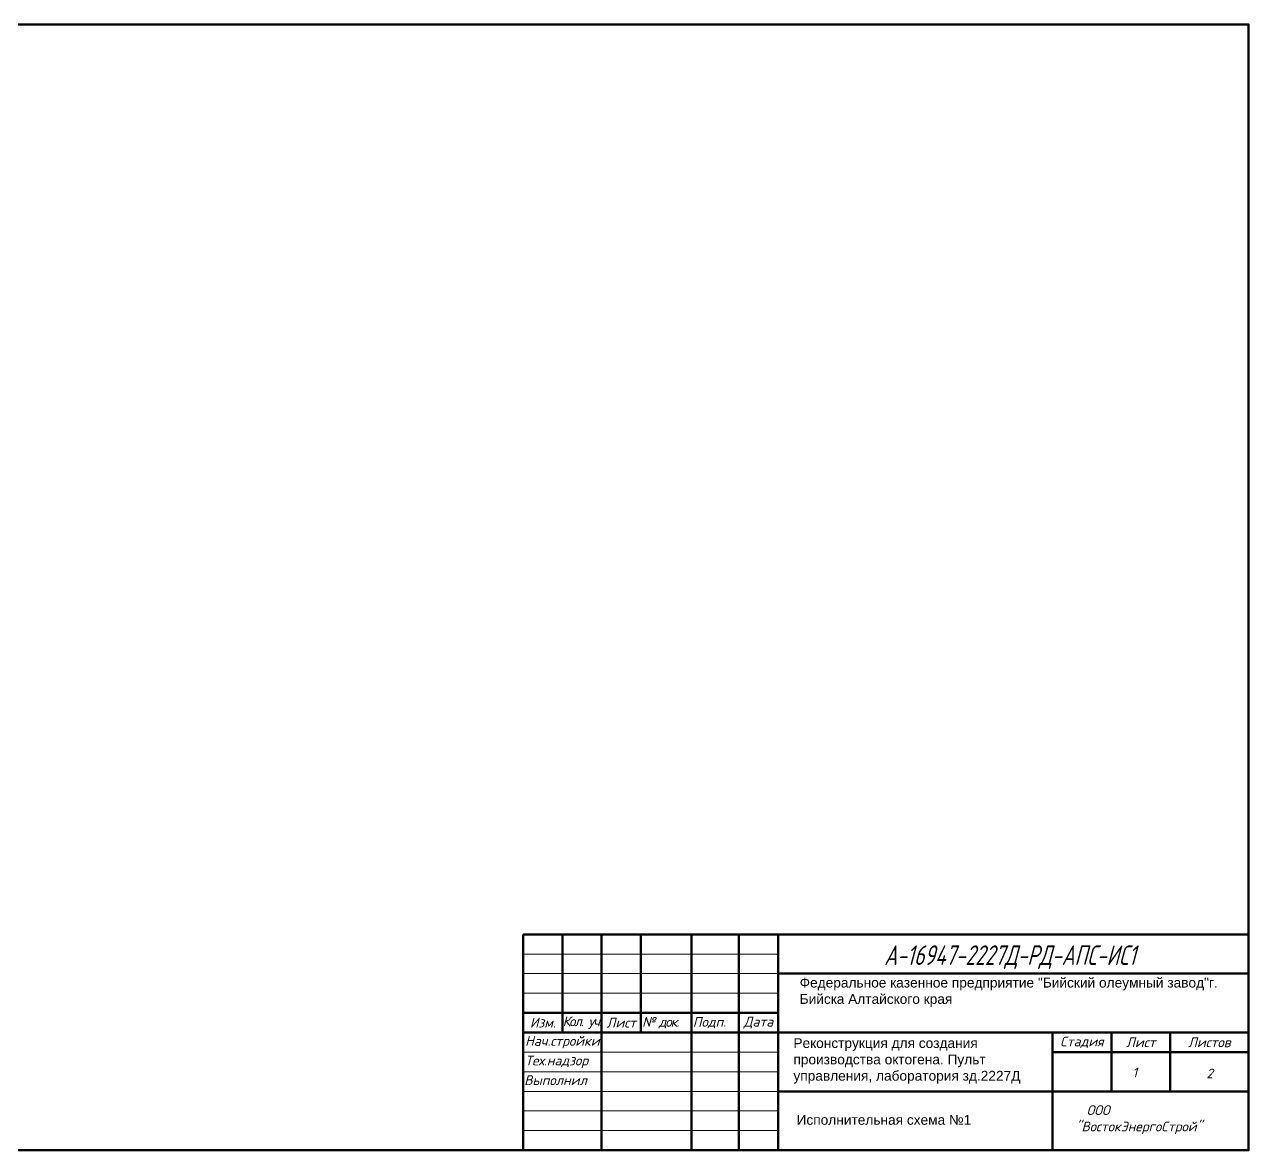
# Model space of a CAD drawing. Header units: millimetres. Extents: x 1337 to 8186, y 1899 to 5236.
# Drawn here: x 6594 to 8186, y 3758 to 5222 of the extents above; entities that cross this region are included whole.
import ezdxf
from ezdxf.enums import TextEntityAlignment as Align

# ---------------------------------------------------------------- set-up
doc = ezdxf.new("R2010")
doc.units = ezdxf.units.MM
doc.layers.add('Формат - толстая линия', color=7, linetype='Continuous', lineweight=50)
doc.layers.add('Формат - тонкая линия', color=7, linetype='Continuous', lineweight=20)
doc.styles.add('2.5', font='isocpeur.ttf', dxfattribs={"oblique": 15, "height": 2.5})
doc.styles.add('Simplex', font='simplex.shx', dxfattribs={"width": 0.7, "oblique": 15})
doc.styles.get("Standard").update_dxf_attribs({"font": 'arial.ttf'})

msp = doc.modelspace()

# ---------------------------------------------------------------- linework, layer by layer
at = {"ltscale": 100}
msp.add_lwpolyline([(7242.9, 4038.8), (7242.9, 3758.3)], dxfattribs=at)
at = {"layer": 'Формат - толстая линия'}
msp.add_lwpolyline([(6172.1, 5221.8), (8186.2, 5221.8), (8186.2, 3758.3), (6172.1, 3758.3)], close=True, dxfattribs=at)
at = {"layer": 'Формат - толстая линия', "ltscale": 100}
msp.add_lwpolyline([(7242.9, 4038.8), (8186.2, 4038.8), (8186.2, 3758.3), (7242.9, 3758.3)], close=True, dxfattribs=at)
for points in [[(7293.9, 4038.8), (7293.9, 3911.3)], [(7344.9, 4038.8), (7344.9, 3758.3)], [(7395.9, 4038.8), (7395.9, 3911.3)], [(7461.6, 4038.3), (7461.6, 3757.9)], [(7523.3, 4038.8), (7523.3, 3758.3)], [(7574.3, 4038.8), (7574.3, 3758.3)], [(7574.3, 3987.8), (8186.2, 3987.8)], [(7242.9, 3936.8), (7574.3, 3936.8)], [(7242.9, 3911.3), (7574.3, 3911.3)], [(7574.3, 3911.3), (8186.2, 3911.3)], [(7931.3, 3911.3), (7931.3, 3758.3)], [(8007.8, 3911.3), (8007.8, 3834.8)], [(8084.2, 3911.3), (8084.2, 3834.8)], [(7931.3, 3885.8), (8186.2, 3885.8)], [(7574.3, 3834.8), (8186.2, 3834.8)]]:
    msp.add_lwpolyline(points, dxfattribs=at)
at = {"layer": 'Формат - тонкая линия', "ltscale": 100}
for points in [[(7242.9, 4013.3), (7574.3, 4013.3)], [(7242.9, 3987.8), (7574.3, 3987.8)], [(7242.9, 3962.3), (7574.3, 3962.3)], [(7242.9, 3885.8), (7574.3, 3885.8)], [(7242.9, 3860.3), (7574.3, 3860.3)], [(7242.9, 3834.8), (7574.3, 3834.8)], [(7242.9, 3809.3), (7574.3, 3809.3)], [(7242.9, 3783.8), (7574.3, 3783.8)]]:
    msp.add_lwpolyline(points, dxfattribs=at)

# ---------------------------------------------------------------- texts
at = {"lineweight": 35, "style": 'Simplex', "oblique": 15, "width": 0.7}
msp.add_text('А-16947-2227Д-РД-АПС-ИС1', height=25.495, dxfattribs=at).set_placement((7875.9, 3999.1), align=Align.CENTER)
at = {"char_height": 12.748, "attachment_point": 1}
for s, width, heights, insert in [('Федеральное казенное предприятие "Бийский олеумный завод"г. Бийска Алтайского края', 583.812, [71.2], (7602.4, 3982.5)), ('Реконструкция для создания производства октогена. Пульт управления, лаборатория зд.2227Д', 322.276, [0], (7594.3, 3903.9)), ('Исполнительная схема №1', 305.979, [0], (7598.4, 3804.1))]:
    msp.add_mtext_dynamic_manual_height_columns(s, width=width, gutter_width=12.5, heights=heights, dxfattribs=dict(at, insert=insert))
at = {"color": 0, "linetype": 'ByBlock', "lineweight": -2, "ltscale": 100, "style": '2.5'}
for s, insert, char_height, width, attachment_point in [('Изм.', (7268.4, 3924.1), 12.75, 50.99, 5), ('{\\T0.75;Кол. уч.}', (7319.4, 3924.1), 12.748, 50.99, 5), ('Лист', (7370.4, 3924.1), 12.75, 50.99, 5), ('{\\T0.85;№ док.}', (7421.4, 3924.1), 12.748, 50.99, 5), ('Подп.', (7485.1, 3924.1), 12.75, 76.485, 5), ('Дата', (7548.8, 3924.1), 12.75, 50.99, 5), ('Нач.стройки', (7245.4, 3898.6), 12.748, 101.98, 4), ('Стадия', (7969.5, 3898.6), 12.75, 76.485, 5), ('Лист', (8046, 3898.6), 12.75, 76.485, 5), ('Листов', (8135.2, 3898.6), 12.75, 101.98, 5), ('Тех.надзор', (7245.4, 3873.1), 12.75, 101.98, 4), ('Выполнил', (7244.2, 3849.3), 12.75, 101.98, 4), ('1', (8035.1, 3859.3), 12.7, 101.98, 4), ('2', (8131.4, 3858), 12.7, 101.98, 4), ('\\pi6.91506;ООО \\P\\pi-7.08494;"ВостокЭнергоСтрой"', (7968.8, 3798), 12.748, 101.98, 4)]:
    msp.add_mtext(s, dxfattribs=dict(at, insert=insert, char_height=char_height, width=width, attachment_point=attachment_point))

doc.saveas('drawing.dxf')
